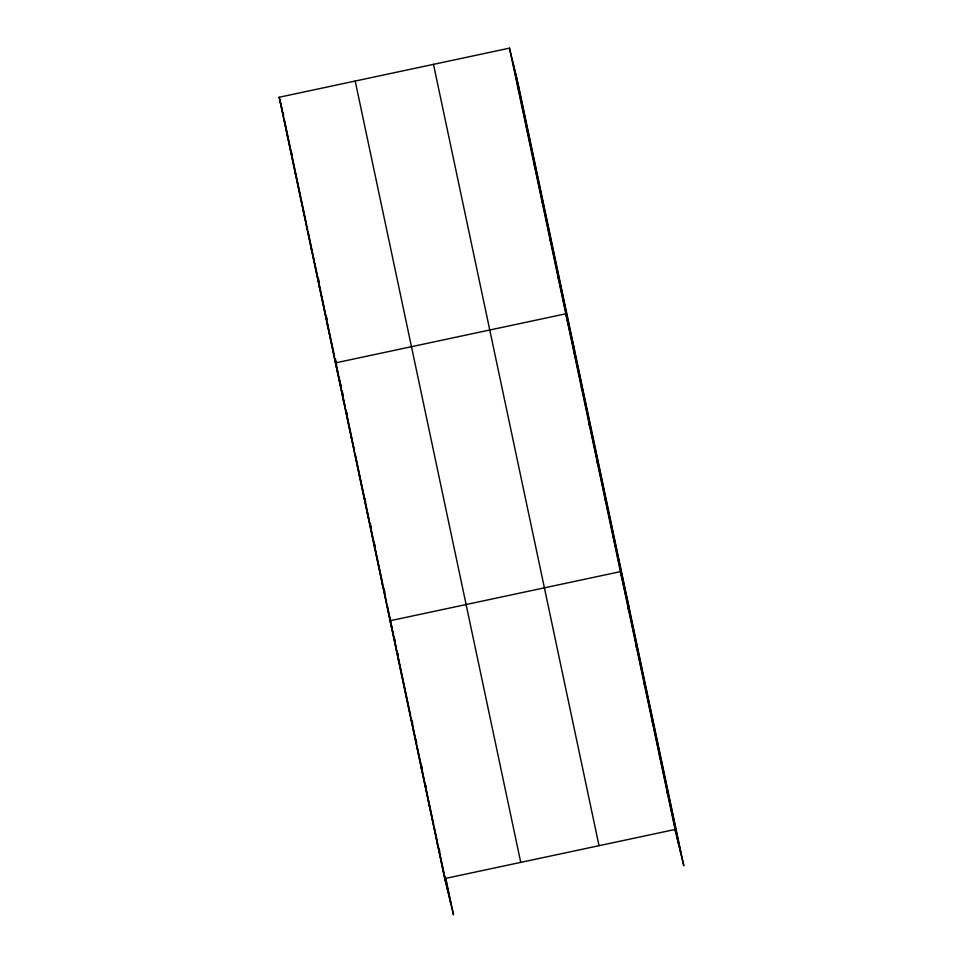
<?xml version="1.0" encoding="UTF-8"?>
<svg xmlns="http://www.w3.org/2000/svg" width="963" height="963" viewBox="0 0 963 963"><rect width="100%" height="100%" fill="white"/><g stroke="black" fill="none" stroke-linecap="round" stroke-linejoin="round"><path stroke-width="1.44" d="M279.198 97.251L509.475 48.15L518.25 84.419L683.802 865.749L675.027 829.48L444.75 878.581L279.198 97.251L282.556 111.154M517.516 86.104L518.214 88.981M525.557 124.046L526.255 126.935M533.598 162.001L534.296 164.89M541.639 199.955L542.338 202.832M549.68 237.897L550.379 240.786M557.721 275.851L558.42 278.74M574.538 350.075L565.763 313.806L335.485 362.895L338.519 375.426M573.563 350.64L574.261 353.517M581.375 387.463L582.073 390.352M589.175 424.298L589.874 427.187M596.976 461.133L597.674 464.022M604.788 497.967L605.486 500.856M612.588 534.802L613.287 537.691M629.176 607.918L620.401 571.637L390.111 620.738L393.482 634.641L392.88 631.812M628.201 608.472L628.899 611.361M636.001 645.306L636.699 648.195M643.814 682.141L644.512 685.03M651.614 718.976L652.312 721.853M659.414 755.811L660.112 758.688M667.227 792.645L667.925 795.522M283.591 115.404L282.905 112.575L283.495 115.536M287.239 135.193L287.937 138.082M295.28 173.147L295.978 176.036M311.362 249.044L312.06 251.933M319.403 286.998L320.101 289.887M327.444 324.952L328.142 327.829M341.251 386.741L338.844 376.798L341.251 388.137M343.285 399.729L343.984 402.618M351.098 436.564L351.796 439.453M358.898 473.399L359.596 476.288M366.698 510.234L367.397 513.123M374.511 547.068L375.209 549.957M382.311 583.903L383.009 586.792M395.191 641.731L393.819 636.062L396.178 647.389M397.924 657.573L398.622 660.449M405.724 694.407L406.422 697.284M413.524 731.242L414.222 734.119M421.337 768.077L422.035 770.954M429.137 804.912L429.835 807.788M436.937 841.746L437.635 844.623M444.75 878.581L453.525 914.85L445.725 878.015M515.59 73.405L681.142 854.735M512.846 62.053L678.385 843.383M509.475 48.15L675.725 832.357M433.482 64.352L599.034 845.683M355.191 81.048L520.742 862.367M291.801 153.153L292.427 156.078M318.091 277.224L319.331 283.062M326.445 316.634L327.059 319.56M335.413 358.958L336.641 364.796M342.19 390.99L343.394 396.66M346.692 412.236L347.294 415.077M365.013 498.653L365.603 501.494M370.117 522.74L371.309 528.41M374.619 543.987L375.209 546.828M384.225 589.32L384.815 592.161M397.731 653.083L398.333 655.911M412.14 721.082L412.73 723.911M416.04 739.5L416.642 742.329M421.144 763.575L422.336 769.244M425.646 784.833L426.248 787.662M439.152 848.584L439.754 851.412M445.159 876.92L450.853 903.836M284.109 118.449L290.296 147.64M290.597 149.096L300.805 197.271M301.431 200.184L306.679 225.005M306.992 226.461L307.606 229.387M308.232 232.3L314.42 261.491M314.72 262.947L317.2 274.624M317.814 277.549L324.928 311.121M325.554 314.034L326.782 319.872M327.408 322.798L330.803 338.856M331.116 340.312L334.522 356.37M335.136 359.283L338.543 375.341M341.853 390.966L345.151 406.555M345.753 409.383L354.456 450.467M355.359 454.717L369.166 519.888M370.069 524.137L377.869 560.972M378.17 562.392L382.672 583.638M383.274 586.467L385.669 597.806M385.97 599.227L386.572 602.056M387.174 604.884L392.278 628.971M396.78 650.23L400.981 670.055M401.282 671.476L408.794 706.89M409.082 708.311L410.587 715.389M411.189 718.229L416.594 743.725M416.895 745.145L424.093 779.139M424.695 781.98L427.993 797.557M428.595 800.397L433.699 824.472M434.301 827.313L437.599 842.89M438.201 845.731L448.108 892.472M279.896 100.128L303.706 212.522M304.019 213.979L445.448 881.458"/></g></svg>
